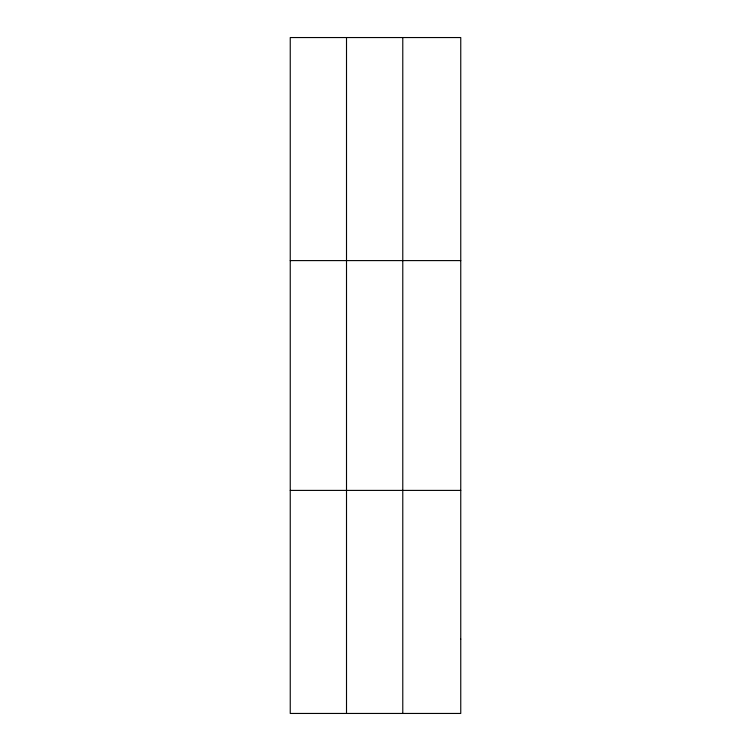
<?xml version="1.0" encoding="UTF-8"?>
<svg xmlns="http://www.w3.org/2000/svg" width="751" height="751" viewBox="0 0 751 751"><rect width="100%" height="100%" fill="white"/><g stroke="black" fill="none" stroke-linecap="round" stroke-linejoin="round"><path stroke-width="1.13" d="M346.511 37.55L346.511 713.45M402.78 37.55L402.78 713.45M290.243 260.597L460.757 260.597M290.243 490.403L460.757 490.403M460.757 639.101L460.757 713.45L290.243 713.45L290.243 37.55L460.757 37.55L460.757 639.101"/></g></svg>
